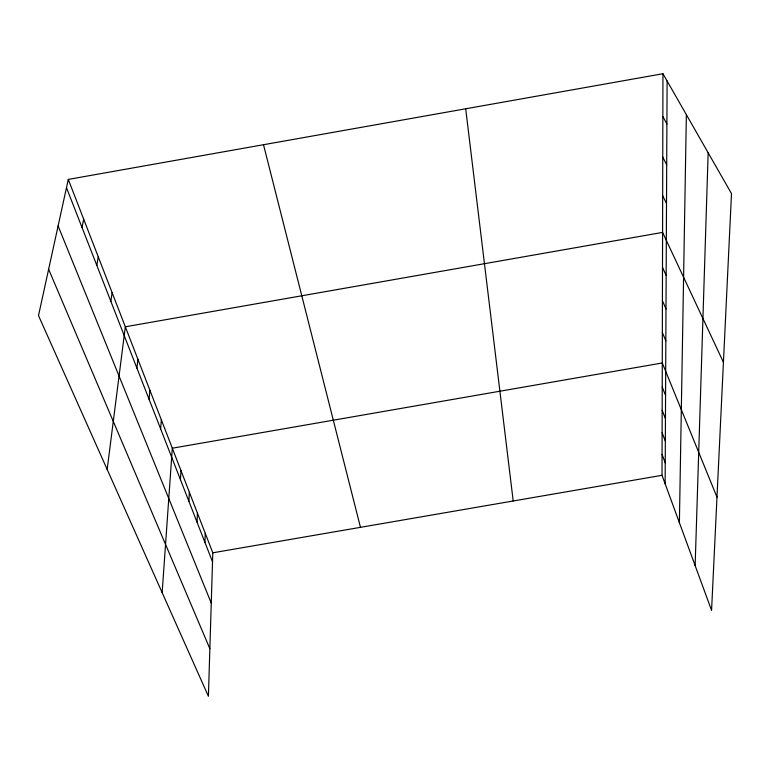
<?xml version="1.0" encoding="UTF-8"?>
<svg xmlns="http://www.w3.org/2000/svg" width="770" height="770" viewBox="0 0 770 770"><rect width="100%" height="100%" fill="white"/><g stroke="black" fill="none" stroke-linecap="round" stroke-linejoin="round"><path stroke-width="1.16" d="M662.951 73.727L731.5 193.607L711.567 610.398L662.017 475.311L662.951 73.727L68.289 179.41L38.5 315.584L208.41 696.273L212.799 552.812L68.289 179.41M665.136 483.801L667.109 80.994M679.39 522.666L686.368 114.672M695.137 565.604L708.159 152.787M204.916 542.33L205.253 533.312M197.033 522.156L197.447 513.128M188.881 501.27L189.362 492.251M180.44 479.633L180.988 470.624M162.152 592.621L172.316 448.207L662.287 362.968L716.986 497.131M160.622 428.861L161.363 419.9M149.053 399.207L149.9 390.294M136.925 368.137L137.907 359.282M107.165 469.431L125.327 326.788L662.585 232.405L723.434 362.295M110.861 301.359L112.122 292.677M96.828 265.4L98.252 256.833M82.053 227.554L83.66 219.132M212.799 552.812L662.017 475.311M662.854 116.52L666.897 124.009M662.758 157.119L666.695 164.799M662.672 195.705L666.502 203.54M662.508 267.373L666.156 275.467M662.431 300.714L665.992 308.914M48.635 269.259L209.863 648.725M662.354 332.544L665.838 340.821M58.106 225.957L211.259 603.131M662.229 387.05L665.569 395.433M66.48 187.668L212.52 561.84M662.171 410.275L665.453 418.707M662.123 432.711L665.347 441.162M662.065 454.377L665.241 462.847M263.513 144.722L360.466 527.335M465.696 108.791L513.195 500.991"/></g></svg>
